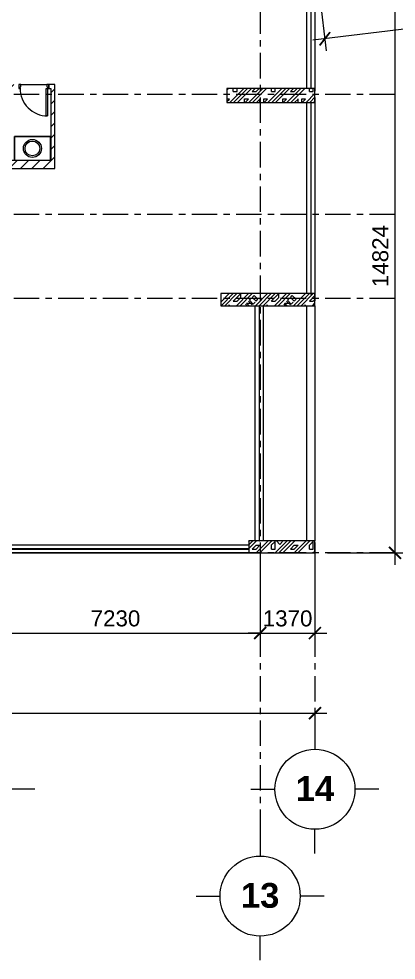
# Model space of a CAD drawing. Header units: millimetres. Extents: x -20144 to 104140, y -11426 to 48263.
# Drawn here: x 33601 to 43030, y -10168 to 13337 of the extents above; entities that cross this region are included whole.
import ezdxf

# ---------------------------------------------------------------- set-up
doc = ezdxf.new("R2010")
doc.units = ezdxf.units.MM
doc.linetypes.add('Grid Line', pattern=[22.225, 12.7, -3.175, 3.175, -3.175])
for name, color, linetype, lineweight in [('CUA', 31, 'Continuous', 9), ('DIM', 1, 'Continuous', 5), ('HATCH-TUONG', 152, 'Continuous', 9), ('KH', 6, 'Continuous', 5), ('KINH', 152, 'Continuous', 5), ('NET CAT', 3, 'Continuous', 5), ('NET-CAT', 3, 'Continuous', 9), ('NET-THAY', 2, 'Continuous', 15), ('THIET-BI', 44, 'Continuous', 5), ('TRUC', 225, 'Continuous', 5)]:
    doc.layers.add(name, color=color, linetype=linetype, lineweight=lineweight)
doc.styles.add('Arial_B', font='arialbd_1.ttf', dxfattribs={"height": 619.047619})
doc.styles.add('TA1', font='arial_1.ttf')
doc.dimstyles.new('D_200_KTx2', dxfattribs={"dimtxt": 400, "dimasz": 300, "dimexe": 300, "dimexo": 300, "dimgap": 160, "dimtad": 1, "dimdec": 0, "dimzin": 9, "dimtxsty": 'TA1', "dimblk": 'ARCHTICK', "dimcen": 1, "dimdle": 300, "dimclrd": 256, "dimclre": 256, "dimclrt": 7, "dimadec": 0, "dimazin": 0, "dimtfac": 1, "dimtdec": 0, "dimtix": 1, "dimtmove": 1, "dimatfit": 3, "dimldrblk": 'ARCHTICK', "dimfxl": 0, "dimtolj": 1, "dimtzin": 0, "dimlwd": -1, "dimlwe": -1, "dimarcsym": 0})
pattern_1 = [(45, (95.25, 0), (-476.246, 476.246), []), (45, (190.5, 0), (-476.246, 476.246), []), (45, (0, 0), (-476.246, 476.246), []), (45, (476.25, 0), (-476.246, 476.246), []), (45, (571.5, 0), (-476.246, 476.246), []), (0, (381, 95.25), (0, 952.5), [95.25, -857.25]), (0, (476.25, 190.5), (0, 952.5), [95.25, -857.25]), (45, (381, 95.25), (0, 952.491), [134.683, -1212.342]), (45, (476.25, 95.25), (0, 952.491), [134.683, -1212.342]), (0, (381, 95.25), (0, 952.5), [95.25, -857.25]), (90, (-95.25, 95.25), (-952.5, 6e-14), [95.25, -857.25]), (90, (0, 95.25), (-952.5, 6e-14), [190.5, -762]), (45, (-95.25, 190.5), (0, 952.491), [134.683, -1212.342]), (90, (762, 381), (-952.5, 6e-14), [95.25, -857.25]), (0, (666.75, 381), (0, 952.5), [95.25, -857.25]), (45, (666.75, 381), (0, 952.491), [134.683, -1212.342]), (0, (857.25, 95.25), (0, 952.5), [95.25, -857.25]), (0, (857.25, 571.5), (0, 952.5), [95.25, -857.25]), (90, (1047.75, 666.75), (-952.5, 6e-14), [95.25, -857.25]), (45, (857.25, 571.5), (0, 952.491), [269.367, -1077.658]), (45, (952.5, 571.5), (0, 952.491), [134.683, -1212.342]), (45, (1143, 762), (0, 952.491), [134.683, -1212.342]), (0, (1143, 857.25), (0, 952.5), [95.25, -857.25]), (90, (1143, 762), (-952.5, 6e-14), [95.25, -857.25]), (0, (476.25, 762), (0, 952.5), [95.25, -857.25]), (0, (666.75, 857.25), (0, 952.5), [95.25, -857.25]), (90, (571.5, 762), (-952.5, 6e-14), [95.25, -857.25]), (90, (666.75, 762), (-952.5, 6e-14), [95.25, -857.25]), (45, (476.25, 762), (0, 952.491), [134.683, -1212.342]), (45, (666.75, 762), (0, 952.491), [134.683, -1212.342]), (135, (119, 214.8), (-952.491, 6e-14), [134.683, -1212.342]), (135, (238.1, 333.4), (-952.491, 6e-14), [134.683, -1212.342]), (135, (309.56, 404.8), (-952.491, 6e-14), [134.683, -1212.342]), (135, (333.4, 428.6), (-952.491, 6e-14), [134.683, -1212.342]), (135, (381, 476.25), (-952.491, 6e-14), [134.683, -1212.342]), (135, (404.8, 500.06), (-952.491, 6e-14), [134.683, -1212.342]), (135, (476.25, 571.5), (-952.491, 6e-14), [134.683, -1212.342]), (135, (523.9, 619.1), (-952.491, 6e-14), [134.683, -1212.342]), (45, (119, 214.8), (0, 952.491), [95.25, -1251.775]), (45, (238.1, 333.4), (0, 952.491), [67.36, -1279.665]), (45, (404.8, 500.06), (0, 952.491), [67.36, -1279.665]), (45, (309.56, 595.3), (0, 952.491), [67.36, -1279.665]), (45, (476.25, 571.5), (0, 952.491), [67.36, -1279.665]), (45, (381, 666.75), (0, 952.491), [67.36, -1279.665]), (0, (24.2, 309.5), (0, 952.5), [190.043, -762.457]), (0, (238.1, 523.9), (0, 952.5), [95.25, -857.25])]
pattern_2 = [(45, (0, 0), (-141.4214, 141.4214), [])]

# ---------------------------------------------------------------- blocks, each defined once
blk = doc.blocks.new('System Panel - Glazed-836173-MẶT BẰNG TẦNG 4')
at = {"layer": 'KINH', "lineweight": 9}
for p, q in [((500, 6), (-500, 6)), ((-500, 6), (-500, -6)), ((500, -6), (500, 6)), ((-500, -6), (500, -6))]:
    blk.add_line(p, q, dxfattribs=at)
blk = doc.blocks.new('System Panel - Glazed-836334-MẶT BẰNG TẦNG 4')
at = {"layer": 'KINH', "lineweight": 9}
for p, q in [((150, 6), (-150, 6)), ((-150, 6), (-150, -6)), ((150, -6), (150, 6)), ((-150, -6), (150, -6))]:
    blk.add_line(p, q, dxfattribs=at)
blk = doc.blocks.new('System Panel - Glazed-V2-MẶT BẰNG TẦNG 4')
at = {"layer": 'KINH', "lineweight": 9}
for p, q in [((500, 6), (-500, 6)), ((-500, 6), (-500, -6)), ((500, -6), (500, 6)), ((-500, -6), (500, -6))]:
    blk.add_line(p, q, dxfattribs=at)
blk = doc.blocks.new('System Panel - Glazed-988018-MẶT BẰNG TẦNG 4')
at = {"layer": 'KINH', "lineweight": 9}
for p, q in [((400, 6), (-400, 6)), ((-400, 6), (-400, -6)), ((400, -6), (400, 6)), ((-400, -6), (400, -6))]:
    blk.add_line(p, q, dxfattribs=at)
blk = doc.blocks.new('System Panel - Glazed-V3-MẶT BẰNG TẦNG 4')
at = {"layer": 'KINH', "lineweight": 9}
for p, q in [((500, 6), (-500, 6)), ((-500, 6), (-500, -6)), ((500, -6), (500, 6)), ((-500, -6), (500, -6))]:
    blk.add_line(p, q, dxfattribs=at)
blk = doc.blocks.new('System Panel - Glazed-975501-MẶT BẰNG TẦNG 4')
at = {"layer": 'KINH', "lineweight": 9}
for p, q in [((437, 6), (-437, 6)), ((-437, 6), (-437, -6)), ((437, -6), (437, 6)), ((-437, -6), (437, -6))]:
    blk.add_line(p, q, dxfattribs=at)
blk = doc.blocks.new('CUA WC - Type 1-529850-MẶT BẰNG TẦNG 4')
at = {"layer": 'CUA'}
for p, q in [((-243, 740), (-203, 740)), ((-243, 52), (-243, 740)), ((-203, 740), (-203, 52)), ((-203, 52), (-243, 52))]:
    blk.add_line(p, q, dxfattribs=at)
at = {"layer": 'CUA', "lineweight": 5}
for p, q in [((-244, 52), (-274, 52)), ((-274, 52), (-274, -48)), ((-244, 11), (-244, 52)), ((-224, 11), (-244, 11)), ((-224, -48), (-224, 11)), ((446, 11), (426, 11)), ((426, 11), (426, -48)), ((476, 52), (446, 52)), ((446, 52), (446, 11)), ((476, -48), (476, 52)), ((-274, -48), (-224, -48)), ((426, -48), (476, -48))]:
    blk.add_line(p, q, dxfattribs=at)
blk.add_arc((-243, 52), 688, 359.5, 90, dxfattribs=at)
blk = doc.blocks.new('X-LA3 - X-LA-950223-MẶT BẰNG TẦNG 4')
at = {"layer": 'THIET-BI'}
for p, q in [((-450, 0), (-450, -600)), ((-450, -600), (-450, 0)), ((450, -600), (450, 0)), ((450, 0), (450, -600)), ((-450, -600), (450, -600)), ((450, -600), (-450, -600))]:
    blk.add_line(p, q, dxfattribs=at)
for radius in [225, 185]:
    blk.add_circle((0, -300), radius, dxfattribs=at)
blk = doc.blocks.new('_ARCHTICK')
at = {"color": 0, "linetype": 'ByBlock', "const_width": 0.15}
blk.add_lwpolyline([(-0.5, -0.5), (0.5, 0.5)], dxfattribs=at)
blk = doc.blocks.new('*D327')
at = {"layer": 'Defpoints', "color": 0, "transparency": 16777216}
for p in [(32401, 0), (39631, 0), (39631, -2000)]:
    blk.add_point(p, dxfattribs=at)
at = {"layer": 'DIM', "transparency": 16777216}
for p, q in [((32401, -300), (32401, -2300)), ((39631, -300), (39631, -2300)), ((32101, -2000), (39931, -2000))]:
    blk.add_line(p, q, dxfattribs=at)
at = {"layer": 'DIM', "transparency": 16777216, "xscale": 300, "yscale": 300, "zscale": 300, "rotation": 180}
blk.add_blockref('_ARCHTICK', (32401, -2000), dxfattribs=at)
at = {"layer": 'DIM', "transparency": 16777216, "xscale": 300, "yscale": 300, "zscale": 300}
blk.add_blockref('_ARCHTICK', (39631, -2000), dxfattribs=at)
at = {"layer": 'DIM', "color": 7, "transparency": 16777216, "insert": (36016, -1636), "char_height": 400, "attachment_point": 5, "style": 'TA1'}
blk.add_mtext('\\A1;7230', dxfattribs=at)
blk = doc.blocks.new('*D328')
at = {"layer": 'Defpoints', "color": 0, "transparency": 16777216}
for p in [(39631, 0), (41001, 0), (41001, -2000)]:
    blk.add_point(p, dxfattribs=at)
at = {"layer": 'DIM', "transparency": 16777216}
for p, q in [((39631, -300), (39631, -2300)), ((41001, -300), (41001, -2300)), ((39631, -2000), (39331, -2000)), ((39631, -2000), (41001, -2000)), ((41001, -2000), (41301, -2000))]:
    blk.add_line(p, q, dxfattribs=at)
at = {"layer": 'DIM', "transparency": 16777216, "xscale": 300, "yscale": 300, "zscale": 300}
blk.add_blockref('_ARCHTICK', (39631, -2000), dxfattribs=at)
at = {"layer": 'DIM', "transparency": 16777216, "xscale": 300, "yscale": 300, "zscale": 300, "rotation": 180}
blk.add_blockref('_ARCHTICK', (41001, -2000), dxfattribs=at)
at = {"layer": 'DIM', "color": 7, "transparency": 16777216, "insert": (40316, -1636), "char_height": 400, "attachment_point": 5, "style": 'TA1'}
blk.add_mtext('\\A1;1370', dxfattribs=at)
blk = doc.blocks.new('*D329')
at = {"layer": 'Defpoints', "color": 0, "transparency": 16777216}
for p in [(-8499, -3576), (41001, -3576), (41001, -4000)]:
    blk.add_point(p, dxfattribs=at)
at = {"layer": 'DIM', "transparency": 16777216}
for p, q in [((-8499, -3876), (-8499, -4300)), ((41001, -3876), (41001, -4300)), ((-8799, -4000), (41301, -4000))]:
    blk.add_line(p, q, dxfattribs=at)
at = {"layer": 'DIM', "transparency": 16777216, "xscale": 300, "yscale": 300, "zscale": 300, "rotation": 180}
blk.add_blockref('_ARCHTICK', (-8499, -4000), dxfattribs=at)
at = {"layer": 'DIM', "transparency": 16777216, "xscale": 300, "yscale": 300, "zscale": 300}
blk.add_blockref('_ARCHTICK', (41001, -4000), dxfattribs=at)
at = {"layer": 'DIM', "color": 7, "transparency": 16777216, "insert": (16251, -3636), "char_height": 400, "attachment_point": 5, "style": 'TA1'}
blk.add_mtext('\\A1;49500', dxfattribs=at)
blk = doc.blocks.new('Grid - FamilyAL-KH TRUC-550400-MẶT BẰNG HẦM 2')
at = {"layer": 'KH'}
for p, q in [((0, 7), (0, 4)), ((-8, -1), (-5, -1)), ((8, -1), (5, -1)), ((0, -9), (0, -6))]:
    blk.add_line(p, q, dxfattribs=at)
blk.add_circle((0, -1), 5, dxfattribs=at)
blk = doc.blocks.new('*D351')
at = {"layer": 'Defpoints', "color": 0, "transparency": 16777216}
for p in [(41010, 14825), (51179, 13601), (41248, 12839)]:
    blk.add_point(p, dxfattribs=at)
at = {"layer": 'DIM', "transparency": 16777216}
for p, q in [((41046, 14527), (41284, 12541)), ((51144, 13899), (51093, 14321)), ((51427, 14058), (40950, 12803))]:
    blk.add_line(p, q, dxfattribs=at)
at = {"layer": 'DIM', "transparency": 16777216, "xscale": 300, "yscale": 300, "zscale": 300}
for p, rotation in [((51129, 14023), 6.830649259175843), ((41248, 12839), 186.8306492591759)]:
    blk.add_blockref('_ARCHTICK', p, dxfattribs=dict(at, rotation=rotation))
at = {"layer": 'DIM', "color": 7, "transparency": 16777216, "insert": (46145, 13793), "char_height": 400, "attachment_point": 5, "rotation": 6.8306, "style": 'TA1'}
blk.add_mtext('\\A1;9951', dxfattribs=at)
blk = doc.blocks.new('*D365')
at = {"layer": 'Defpoints', "color": 0, "transparency": 16777216}
for p in [(41010, 14825), (43001, 14825), (41010, 1)]:
    blk.add_point(p, dxfattribs=at)
at = {"layer": 'DIM', "transparency": 16777216}
for p, q in [((43001, -299), (43001, 15125)), ((41310, 14825), (43301, 14825)), ((41310, 1), (43301, 1))]:
    blk.add_line(p, q, dxfattribs=at)
at = {"layer": 'DIM', "transparency": 16777216, "xscale": 300, "yscale": 300, "zscale": 300}
for p, rotation in [((43001, 14825), 90), ((43001, 1), 270)]:
    blk.add_blockref('_ARCHTICK', p, dxfattribs=dict(at, rotation=rotation))
at = {"layer": 'DIM', "color": 7, "transparency": 16777216, "insert": (42636, 7413), "char_height": 400, "attachment_point": 5, "rotation": 90, "style": 'TA1', "bg_fill": 3, "box_fill_scale": 1.1, "bg_fill_color": 256, "bg_fill_true_color": 13158600, "bg_fill_transparency": 0}
blk.add_mtext('\\A1;14824', dxfattribs=at)

msp = doc.modelspace()

# ---------------------------------------------------------------- hatches: boundary and pattern name
at = {"layer": 'HATCH-TUONG', "lineweight": 5}
h = msp.add_hatch(dxfattribs=at)
h.set_pattern_fill('FP_6', color=256, style=0, pattern_type=2)
h.set_pattern_definition(pattern_2)
h.paths.add_polyline_path([(34500.5, 11599.9), (34500.5, 11699.9), (34350.5, 11699.9), (34350.5, 11599.9), (34400.5, 11599.9)], flags=0)
h.paths.add_polyline_path([(33600.5, 11599.9), (33600.5, 11699.9), (33200.5, 11699.9), (33200.5, 11599.9)], flags=0)
h = msp.add_hatch(dxfattribs=at)
h.set_pattern_fill('FP_6', color=256, style=0, pattern_type=2)
h.set_pattern_definition(pattern_2)
h.paths.add_polyline_path([(34500.5, 9599.9), (34500.5, 11599.9), (34400.5, 11599.9), (34400.5, 9599.9)], flags=0)
h = msp.add_hatch(dxfattribs=at)
h.set_pattern_fill('FP_6', color=256, style=0, pattern_type=2)
h.set_pattern_definition(pattern_2)
h.paths.add_polyline_path([(33158.8, 9599.9), (34400.5, 9599.9), (34400.5, 9799.9), (32175.5, 9799.9), (32175.5, 9599.9), (32500.5, 9599.9)], flags=0)
at = {"layer": 'NET CAT'}
h = msp.add_hatch(dxfattribs=at)
h.set_pattern_fill('FP_1', color=256, style=0, pattern_type=2)
h.set_pattern_definition(pattern_1)
h.paths.add_polyline_path([(41000.5, 11249.9), (41000.5, 11599.9), (38800.5, 11599.9), (38800.5, 11249.9)], flags=0)
h = msp.add_hatch(dxfattribs=at)
h.set_pattern_fill('FP_1', color=256, style=0, pattern_type=2)
h.set_pattern_definition(pattern_1)
h.paths.add_polyline_path([(41000.5, 6174.9), (41000.5, 6474.9), (38650.5, 6474.9), (38650.5, 6174.9), (40291.6, 6174.9)], flags=0)
h = msp.add_hatch(dxfattribs=at)
h.set_pattern_fill('FP_1', color=256, style=0, pattern_type=2)
h.set_pattern_definition(pattern_1)
h.paths.add_polyline_path([(41000.5, -0.1), (41000.5, 299.9), (39350.5, 299.9), (39350.5, -0.1), (40291.6, -0.1)], flags=0)

# ---------------------------------------------------------------- linework, layer by layer
at = {"layer": 'NET CAT', "lineweight": 13}
for p, q in [((41000.5, 11599.9), (38800.5, 11599.9)), ((38800.5, 11599.9), (38800.5, 11249.9)), ((41000.5, 11249.9), (41000.5, 11599.9)), ((38800.5, 11249.9), (41000.5, 11249.9)), ((41000.5, 6474.9), (38650.5, 6474.9)), ((38650.5, 6474.9), (38650.5, 6174.9)), ((41000.5, 6174.9), (41000.5, 6474.9)), ((38650.5, 6174.9), (41000.5, 6174.9)), ((41000.5, 299.9), (39350.5, 299.9)), ((39350.5, 299.9), (39350.5, -0.1)), ((41000.5, -0.1), (41000.5, 299.9)), ((39350.5, -0.1), (41000.5, -0.1))]:
    msp.add_line(p, q, dxfattribs=at)
at = {"layer": 'NET-CAT', "lineweight": 15}
for p, q in [((34500.5, 11699.9), (34350.5, 11699.9)), ((34350.5, 11699.9), (34350.5, 11599.9)), ((34350.5, 11599.9), (34400.5, 11599.9)), ((34400.5, 11599.9), (34400.5, 9799.9)), ((34500.5, 11599.9), (34500.5, 11699.9)), ((34500.5, 9599.9), (34500.5, 11599.9)), ((34400.5, 9799.9), (32175.5, 9799.9)), ((32500.5, 9599.9), (34400.5, 9599.9)), ((34400.5, 9599.9), (34500.5, 9599.9))]:
    msp.add_line(p, q, dxfattribs=at)
at = {"layer": 'NET-THAY', "lineweight": 9}
for p, q in [((40800.5, 11599.9), (40800.5, 16375.9)), ((41000.5, 15877.7), (41000.5, 11599.9)), ((33650.5, 11699.9), (34300.5, 11699.9)), ((40800.5, 6474.9), (40800.5, 11249.9)), ((41000.5, 11249.9), (41000.5, 6474.9)), ((39510.4, 299.9), (39510.4, 6174.9)), ((39710.4, 6174.9), (39710.4, 299.9)), ((40800.5, 299.9), (40800.5, 6174.9)), ((41000.5, 6174.9), (41000.5, 299.9)), ((32600.6, 200), (39350.5, 200)), ((39350.5, 0), (32600.6, 0)), ((32600.5, -0.1), (39350.5, -0.1))]:
    msp.add_line(p, q, dxfattribs=at)
at = {"layer": 'TRUC', "linetype": 'Grid Line', "ltscale": 50}
for p, q in [((39630.5, 43599.9), (39630.5, -7167.6)), ((41000.5, 43599.9), (41000.5, -4500.1)), ((43000.5, 11449.9), (-12092.4, 11449.9)), ((43000.5, 8449.9), (-14407, 8449.9)), ((43000.5, 6349.9), (-12092.4, 6349.9)), ((43000.5, -0.1), (-12092.4, -0.1))]:
    msp.add_line(p, q, dxfattribs=at)

# ---------------------------------------------------------------- block references
at = {"color": 253, "lineweight": 9}
for name, p, rotation in [('System Panel - Glazed-836173-MẶT BẰNG TẦNG 4', (40900.5, 13400), 270), ('System Panel - Glazed-836173-MẶT BẰNG TẦNG 4', (40900.5, 12400), 270), ('System Panel - Glazed-836334-MẶT BẰNG TẦNG 4', (40900.5, 11750), 270), ('CUA WC - Type 1-529850-MẶT BẰNG TẦNG 4', (34077, 11652.2), 180), ('System Panel - Glazed-V2-MẶT BẰNG TẦNG 4', (40900.5, 10750), 270), ('X-LA3 - X-LA-950223-MẶT BẰNG TẦNG 4', (33940.5, 9799.9), 180), ('System Panel - Glazed-V2-MẶT BẰNG TẦNG 4', (40900.5, 9750), 270), ('System Panel - Glazed-V2-MẶT BẰNG TẦNG 4', (40900.5, 8750), 270), ('System Panel - Glazed-V2-MẶT BẰNG TẦNG 4', (40900.5, 7750), 270), ('System Panel - Glazed-988018-MẶT BẰNG TẦNG 4', (40900.5, 6850), 270), ('System Panel - Glazed-V3-MẶT BẰNG TẦNG 4', (39610.4, 5674.9), 270), ('System Panel - Glazed-V3-MẶT BẰNG TẦNG 4', (39610.4, 4674.9), 270), ('System Panel - Glazed-V3-MẶT BẰNG TẦNG 4', (39610.4, 3674.9), 270), ('System Panel - Glazed-V3-MẶT BẰNG TẦNG 4', (39610.4, 2674.9), 270), ('System Panel - Glazed-V3-MẶT BẰNG TẦNG 4', (39610.4, 1674.9), 270), ('System Panel - Glazed-975501-MẶT BẰNG TẦNG 4', (39610.4, 737.5), 270), ('System Panel - Glazed-V2-MẶT BẰNG TẦNG 4', (33850.5, 100), 180), ('System Panel - Glazed-V2-MẶT BẰNG TẦNG 4', (34850.5, 100), 180), ('System Panel - Glazed-V2-MẶT BẰNG TẦNG 4', (35850.5, 100), 180), ('System Panel - Glazed-V2-MẶT BẰNG TẦNG 4', (36850.5, 100), 180), ('System Panel - Glazed-V2-MẶT BẰNG TẦNG 4', (37850.5, 100), 180), ('System Panel - Glazed-V2-MẶT BẰNG TẦNG 4', (38850.5, 100), 180)]:
    msp.add_blockref(name, p, dxfattribs=dict(at, rotation=rotation))
at = {"lineweight": 5, "xscale": 199.9999999999999, "yscale": 199.9999999999999, "zscale": 199.9999999999999, "rotation": 180}
for p in [(32400.5, -6100.1), (41000.5, -6100.1), (39630.5, -8767.6)]:
    msp.add_blockref('Grid - FamilyAL-KH TRUC-550400-MẶT BẰNG HẦM 2', p, dxfattribs=at)

# ---------------------------------------------------------------- texts
at = {"layer": 'KH', "char_height": 619.05, "width": 1116.488, "attachment_point": 2, "line_spacing_factor": 0.941778, "style": 'Arial_B'}
for s, insert in [('14', (41000.8, -5572.2)), ('13', (39630.8, -8239.8))]:
    msp.add_mtext(s, dxfattribs=dict(at, insert=insert))

# ---------------------------------------------------------------- dimensions: what is measured, and where the dimension line sits
at = {"layer": 'DIM'}
dim = msp.add_linear_dim(base=(41248.3, 12839.1), p1=(51179.4, 13601.4), p2=(41010.5, 14824.9), angle=6.83065, dimstyle='D_200_KTx2', dxfattribs=at)
dim.commit()
dim.dimension.update_dxf_attribs({"geometry": '*D351', "text_midpoint": (46145.3, 13792.5)})
for base, p1, p2, picture, middle in [((39630.5, -2000.1), (32400.5, -0.1), (39630.5, -0.1), '*D327', (36015.5, -1635.7)), ((41000.5, -2000.1), (39630.5, -0.1), (41000.5, -0.1), '*D328', (40315.5, -1635.7)), ((41000.5, -4000.1), (-8499.5, -3575.8), (41000.5, -3575.8), '*D329', (16250.5, -3635.8))]:
    dim = msp.add_linear_dim(base=base, p1=p1, p2=p2, dimstyle='D_200_KTx2', dxfattribs=at)
    dim.commit()
    dim.dimension.update_dxf_attribs({"geometry": picture, "text_midpoint": middle})

# ---------------------------------------------------------------- next in the draw order: dimensions: what is measured, and where the dimension line sits
dim = msp.add_linear_dim(base=(43000.5, 14824.9), p1=(41010.5, 1.1), p2=(41010.5, 14824.9), angle=90, dimstyle='D_200_KTx2', override={"dimtfill": 1, "dimarcsym": 2}, dxfattribs=at)
dim.commit()
dim.dimension.update_dxf_attribs({"geometry": '*D365', "text_midpoint": (42636.3, 7413)})

doc.saveas('drawing.dxf')
